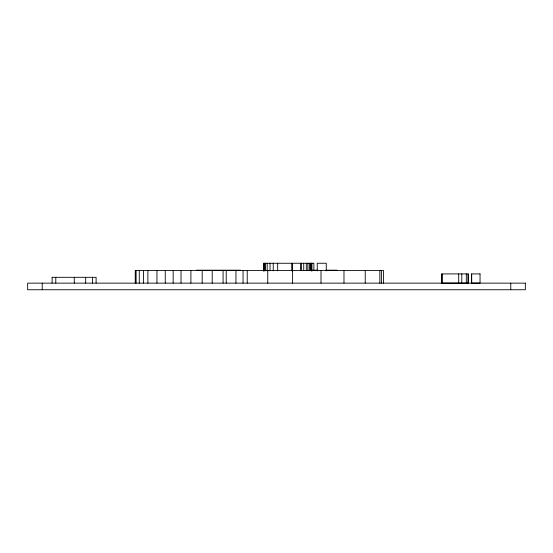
<?xml version="1.0" encoding="UTF-8"?>
<svg xmlns="http://www.w3.org/2000/svg" width="553" height="553" viewBox="0 0 553 553"><rect width="100%" height="100%" fill="white"/><g stroke="black" fill="none" stroke-linecap="round" stroke-linejoin="round"><path stroke-width="0.83" d="M196.356 270.189L240.493 270.189M311.242 270.189L318.065 270.189M325.98 270.189L337.005 270.189M52.093 277.309L96.104 277.309L96.104 283.143M461.029 283.101L441.771 283.101L441.771 273.908L468.204 273.908L468.204 283.101L461.796 283.101L461.796 273.908M510.772 283.143L510.772 289.744M471.702 273.908L471.702 283.101M468.115 273.908L468.115 283.101M466.303 273.908L466.303 283.101M458.693 273.908L458.693 283.101M383.471 283.143L383.471 270.507L135.25 270.507L135.25 283.143M381.39 270.507L381.39 283.143M379.835 270.507L379.835 283.143M365.236 270.507L365.236 283.143M343.98 270.507L343.98 283.143M326.263 270.991L326.263 263.256L317.242 263.256L317.242 270.991M321.01 270.507L321.01 283.143M313.883 270.189L313.883 263.256L263.629 263.256L263.629 270.991M311.927 263.256L311.927 270.991M311.581 263.256L311.581 270.991M311.346 263.256L311.346 270.507M311.069 263.256L311.069 270.507M310.302 263.256L310.302 270.507M309.286 263.256L309.286 270.507M307.827 263.256L307.827 270.507M306.307 263.256L306.307 270.507M303.728 263.256L303.728 270.507M301.454 263.256L301.454 270.507M300.466 263.256L300.466 270.507M292.606 270.507L292.606 283.143M292.198 263.256L292.198 270.991M291.949 263.256L291.949 270.846M277.668 263.256L277.668 270.846M273.237 263.256L273.237 270.846M270.044 263.256L270.044 270.846M267.756 270.507L267.756 283.143M267.21 263.256L267.21 270.846M265.564 263.256L265.564 270.846M264.652 263.256L264.652 270.991M263.76 263.256L263.76 270.991M247.232 270.507L247.232 283.143M243.057 270.507L243.057 283.143M235.951 270.507L235.951 283.143M226.232 270.507L226.232 283.143M223.08 270.507L223.08 283.143M212.207 270.507L212.207 283.143M202.184 270.507L202.184 283.143M190.896 270.507L190.896 283.143M181.018 270.507L181.018 283.143M173.158 270.507L173.158 283.143M165.25 270.507L165.25 283.143M156.962 270.507L156.962 283.143M147.886 270.507L147.886 283.143M143.51 270.507L143.51 283.143M139.28 270.507L139.28 283.143M136.107 270.507L136.107 283.143M135.457 270.507L135.457 283.143M92.469 277.309L92.469 283.143M85.667 277.309L85.667 283.143M74.282 277.309L74.282 283.143M55.791 277.309L55.791 283.143M52.148 277.309L52.093 283.143M42.228 283.143L42.228 289.744M480.045 273.908L471.55 273.908L471.55 283.101L480.045 283.101L480.045 273.908M525.35 283.143L27.65 283.143L27.65 289.744L525.35 289.744L525.35 283.143M441.909 283.101L441.909 273.908L441.888 283.101"/></g></svg>
